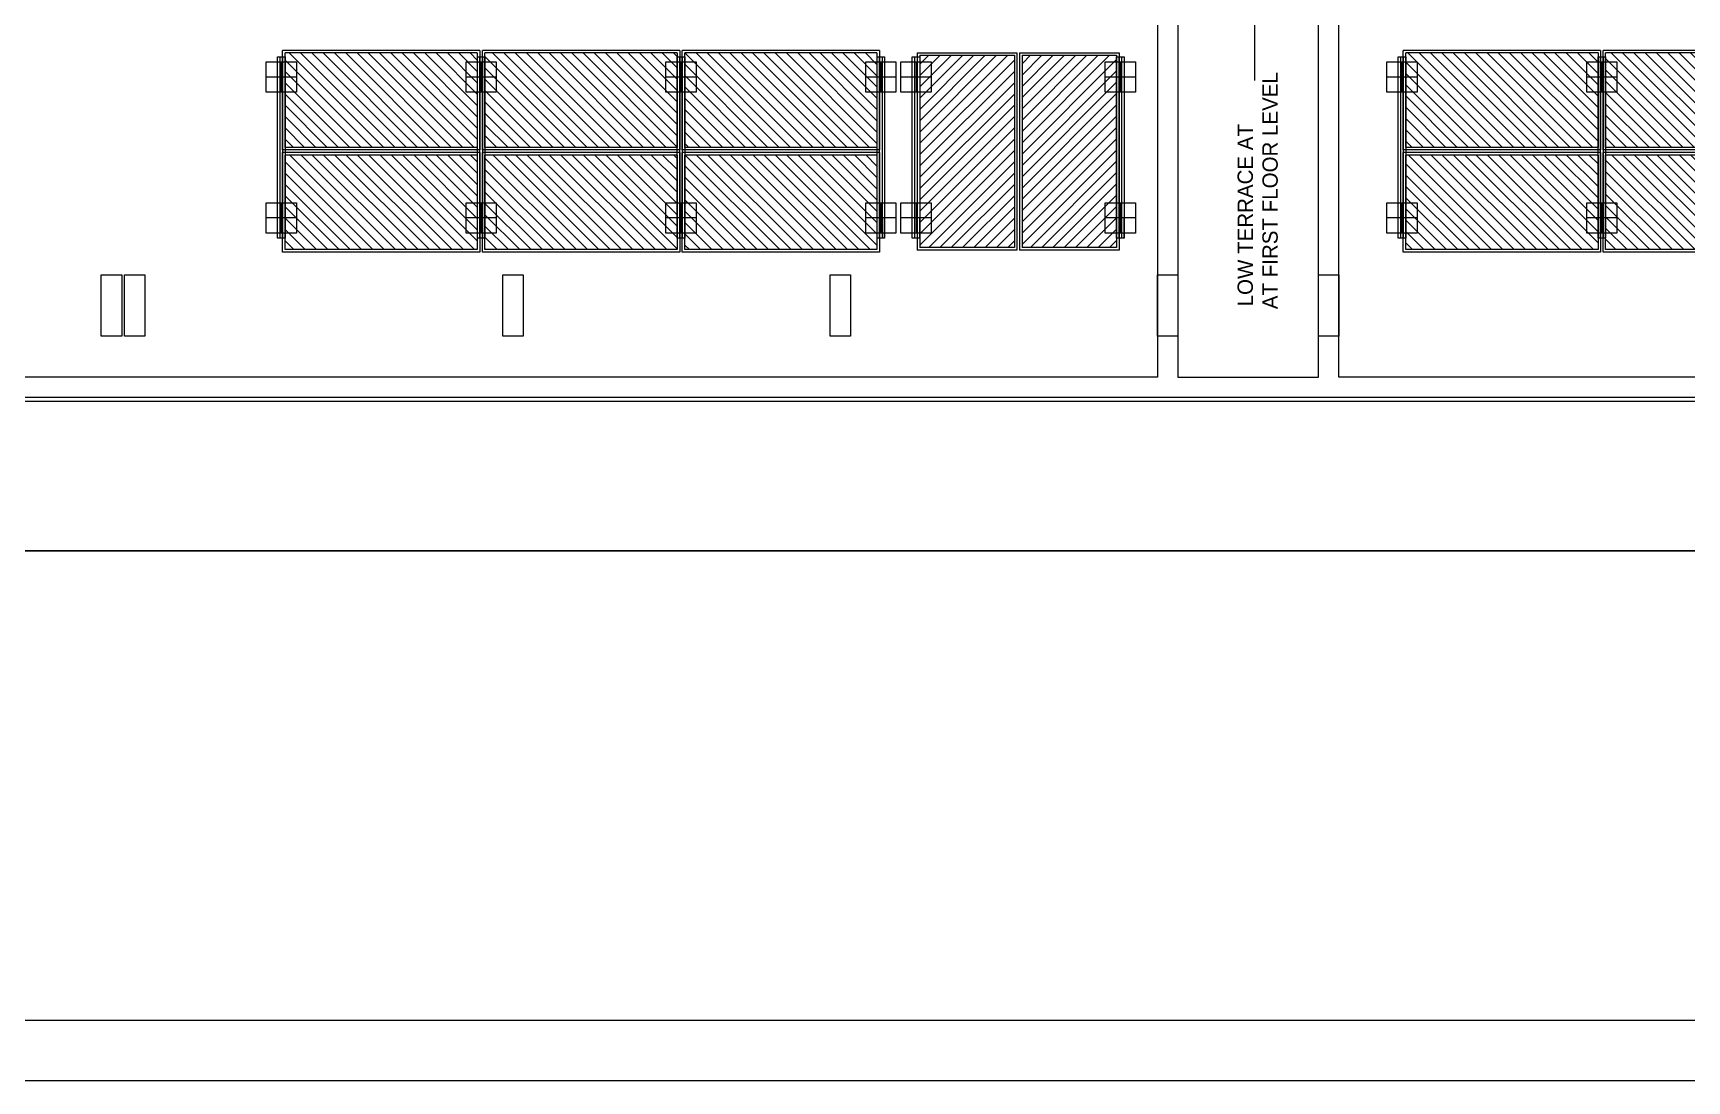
# Model space of a CAD drawing. Header units: inches. Extents: x 13 to 21264, y -72369 to -55.
# Drawn here: x 10907 to 11554, y -72369 to -71959 of the extents above; entities that cross this region are included whole.
import ezdxf

# ---------------------------------------------------------------- set-up
doc = ezdxf.new("R2010")
doc.units = ezdxf.units.IN
doc.header["$LTSCALE"] = 15
doc.header["$MEASUREMENT"] = 0
doc.header["$PDMODE"] = 34
doc.linetypes.add('DOT2', pattern=[0.125, 0, -0.125])
doc.layers.get('0').update_dxf_attribs({"linetype": 'CONTINUOUS', "lineweight": 13})
doc.layers.get('DEFPOINTS').update_dxf_attribs({"linetype": 'CONTINUOUS', "lineweight": 13})
doc.layers.add('1', color=8, linetype='CONTINUOUS')
doc.layers.add('EL-Lighting', color=7, linetype='CONTINUOUS')
for name, color, linetype, lineweight in [('INNER DIM', 30, 'CONTINUOUS', 13), ('parapet wall', 4, 'CONTINUOUS', 13), ('TEXT', 4, 'CONTINUOUS', 13), ('TYPICAL COL ELEVATION', 8, 'CONTINUOUS', 40)]:
    doc.layers.add(name, color=color, linetype=linetype, lineweight=lineweight)
doc.styles.add('rob', font='')
doc.styles.add('RS', font='', dxfattribs={"width": 0.8})
doc.styles.get('rob').set_extended_font_data('Century Gothic')
doc.styles.get('RS').set_extended_font_data('Century Gothic')
doc.dimstyles.new('SECTION DIM', dxfattribs={"dimscale": 0.6, "dimtxt": 9, "dimasz": 2, "dimexe": 0, "dimexo": 0, "dimgap": 1, "dimtad": 1, "dimzin": 3, "dimdsep": 46, "dimlunit": 4, "dimtxsty": 'RS', "dimblk1": 'CUT', "dimblk2": 'CUT', "dimsah": 1, "dimcen": 0, "dimclrd": 251, "dimclre": 21, "dimclrt": 4, "dimadec": 0, "dimazin": 0, "dimtfac": 1, "dimtix": 1, "dimtofl": 0, "dimtmove": 2, "dimatfit": 3, "dimfxl": 0, "dimtolj": 1, "dimtzin": 3, "dimarcsym": 0})

# ---------------------------------------------------------------- blocks, each defined once
blk = doc.blocks.new('CUT')
at = {"layer": 'INNER DIM', "color": 8}
blk.add_line((-1.8, 0), (1.8, 0), dxfattribs=at)
at = {"layer": 'INNER DIM', "color": 9}
blk.add_line((0, 1.8), (0, -1.8), dxfattribs=at)
blk.add_circle((0, 0), 0.9, dxfattribs=at)
blk = doc.blocks.new('*D628')
at = {"layer": 'DEFPOINTS', "color": 0, "transparency": 16777216}
for p in [(9266.5, -72101.64, 0.01), (11817.5, -72131.64), (9266.5, -72161.64)]:
    blk.add_point(p, dxfattribs=at)
at = {"layer": 'INNER DIM', "color": 8, "linetype": 'DOT2', "lineweight": -2, "transparency": 16777216}
for p, q in [((9266.5, -72101.64), (9266.5, -72161.64)), ((11817.5, -72131.64), (11817.5, -72161.64))]:
    blk.add_line(p, q, dxfattribs=at)
at = {"layer": 'INNER DIM', "color": 251, "lineweight": -2, "transparency": 16777216}
blk.add_line((11816, -72161.64), (9268, -72161.64), dxfattribs=at)
at = {"layer": 'INNER DIM', "color": 251, "lineweight": -2, "transparency": 16777216, "xscale": 1.5, "yscale": 1.5, "zscale": 1.5, "rotation": 180}
blk.add_blockref('CUT', (9266.5, -72161.64), dxfattribs=at)
at = {"layer": 'INNER DIM', "color": 251, "lineweight": -2, "transparency": 16777216, "xscale": 1.5, "yscale": 1.5, "zscale": 1.5}
blk.add_blockref('CUT', (11817.5, -72161.64), dxfattribs=at)
at = {"layer": 'INNER DIM', "color": 7, "lineweight": 0, "transparency": 16777216, "insert": (10542, -72156.47), "char_height": 7, "attachment_point": 5, "style": 'RS'}
blk.add_mtext('\\A1;212\'-7"', dxfattribs=at)
blk = doc.blocks.new('Waaree-325 Wp')
at = {"linetype": 'ByBlock', "true_color": 0xf8d731}
h = blk.add_hatch(dxfattribs=at)
h.set_pattern_fill('ANSI31', color=40, scale=25)
h.set_pattern_definition([(45, (-1275.805, 28322.5938), (-2.2097087, 2.2097087), [])])
h.paths.add_polyline_path([(1, 1), (37.96875, 1), (37.96875, 76.171875), (1, 76.171875)])
at = {"color": 40, "linetype": 'ByBlock', "true_color": 0xf8d731}
for p, q in [((0, 77.171875), (0, 0)), ((0, 77.171875), (38.96875, 77.171875)), ((1, 76.171875), (1, 1)), ((1, 76.171875), (37.96875, 76.171875)), ((37.96875, 76.171875), (37.96875, 1)), ((38.96875, 77.171875), (38.96875, 0)), ((38.96875, 0), (0, 0)), ((37.96875, 1), (1, 1))]:
    blk.add_line(p, q, dxfattribs=at)

msp = doc.modelspace()

# ---------------------------------------------------------------- linework, layer by layer
at = {"color": 7, "lineweight": 0, "ltscale": 3}
for points in [[(8961.038, -70195.499), (12726.708, -70195.499), (12726.708, -72368.968), (8961.038, -72368.968)], [(8984.699, -70219.16), (12703.047, -70219.16), (12703.047, -72345.307), (8984.699, -72345.307)]]:
    msp.add_lwpolyline(points, close=True, dxfattribs=at)
at = {"color": 1, "lineweight": 0, "ltscale": 3}
msp.add_lwpolyline([(9275.078, -72094.491), (9275.078, -71345.76), (11396.382, -71345.76), (11396.382, -71008.659), (11139.099, -71008.659), (11139.099, -70939.717), (10986.584, -70939.717), (10986.584, -70580.336), (11804.834, -70580.336), (11804.834, -70936.992), (11605.288, -70936.992), (11605.288, -71006.061), (11605.288, -71340.974), (11635.113, -71340.974), (11635.113, -71313.444), (11820.52, -71313.444), (11820.52, -72103.233), (9274.727, -72103.233), (9274.727, -72093.122), (9274.727, -72090.418), (9275.097, -72090.418)], dxfattribs=at)
at = {"layer": '1', "lineweight": 0, "ltscale": 3}
msp.add_line((11384.436, -71897.636, -0.03), (11384.436, -71977.636, -0.014), dxfattribs=at)
at = {"layer": 'EL-Lighting', "lineweight": 0}
for p, q in [((11003.392, -72039.305, 0), (11003.392, -71968.439, 0)), ((11003.392, -71968.439, 0), (11003.884, -71968.439, 0)), ((11004.376, -71968.439, 0), (11004.376, -72039.305, 0)), ((11005.36, -71968.439, 0), (11005.36, -71976.313, 0)), ((11081.548, -72039.305, 0), (11081.548, -71968.439, 0)), ((11081.548, -71968.439, 0), (11082.04, -71968.439, 0)), ((11081.548, -72039.305, 0), (11081.548, -71968.439, 0)), ((11081.548, -71968.439, 0), (11082.04, -71968.439, 0)), ((11082.532, -71968.439, 0), (11082.532, -72039.305, 0)), ((11082.532, -71968.439, 0), (11082.532, -72039.305, 0)), ((11083.516, -71968.439, 0), (11083.516, -71976.313, 0)), ((11083.516, -71968.439, 0), (11083.516, -71976.313, 0)), ((11159.704, -72039.305, 0), (11159.704, -71968.439, 0)), ((11159.704, -71968.439, 0), (11160.196, -71968.439, 0)), ((11160.688, -71968.439, 0), (11160.688, -72039.305, 0)), ((11161.672, -71968.439, 0), (11161.672, -71976.313, 0)), ((11237.86, -72039.305, 0), (11237.86, -71968.439, 0)), ((11237.86, -71968.439, 0), (11238.352, -71968.439, 0)), ((11238.844, -71968.439, 0), (11238.844, -72039.305, 0)), ((11239.828, -71968.439, 0), (11239.828, -71976.313, 0)), ((11251.636, -72039.305, 0), (11251.636, -71968.439, 0)), ((11251.636, -71968.439, 0), (11252.129, -71968.439, 0)), ((11251.636, -72039.305, 0), (11251.636, -71968.439, 0)), ((11251.636, -71968.439, 0), (11252.129, -71968.439, 0)), ((11252.62, -71968.439, 0), (11252.62, -72039.305, 0)), ((11252.62, -71968.439, 0), (11252.62, -72039.305, 0)), ((11253.604, -71968.439, 0), (11253.604, -71976.313, 0)), ((11253.604, -71968.439, 0), (11253.604, -71976.313, 0)), ((11331.558, -72039.305, 0), (11331.558, -71968.439, 0)), ((11331.558, -71968.439, 0), (11332.05, -71968.439, 0)), ((11332.542, -71968.439, 0), (11332.542, -72039.305, 0)), ((11333.526, -71968.439, 0), (11333.526, -71976.313, 0)), ((11441.692, -72039.305, 0), (11441.692, -71968.439, 0)), ((11441.692, -71968.439, 0), (11442.184, -71968.439, 0)), ((11442.676, -71968.439, 0), (11442.676, -72039.305, 0)), ((11443.66, -71968.439, 0), (11443.66, -71976.313, 0)), ((11519.848, -72039.305, 0), (11519.848, -71968.439, 0)), ((11519.848, -71968.439, 0), (11520.34, -71968.439, 0)), ((11520.832, -71968.439, 0), (11520.832, -72039.305, 0)), ((11521.816, -71968.439, 0), (11521.816, -71976.313, 0)), ((11009.79, -71976.313, 0), (10997.979, -71976.313, 0)), ((11005.36, -71976.313, 0), (11002.408, -71976.313, 0)), ((11003.884, -71970.408, 0), (11003.884, -71982.219, 0)), ((11087.945, -71976.313, 0), (11076.134, -71976.313, 0)), ((11087.945, -71976.313, 0), (11076.134, -71976.313, 0)), ((11083.516, -71976.313, 0), (11080.564, -71976.313, 0)), ((11083.516, -71976.313, 0), (11080.564, -71976.313, 0)), ((11082.04, -71970.408, 0), (11082.04, -71982.219, 0)), ((11082.04, -71970.408, 0), (11082.04, -71982.219, 0)), ((11166.101, -71976.313, 0), (11154.29, -71976.313, 0)), ((11161.672, -71976.313, 0), (11158.72, -71976.313, 0)), ((11160.196, -71970.408, 0), (11160.196, -71982.219, 0)), ((11244.257, -71976.313, 0), (11232.446, -71976.313, 0)), ((11239.828, -71976.313, 0), (11236.876, -71976.313, 0)), ((11238.352, -71970.408, 0), (11238.352, -71982.219, 0)), ((11258.034, -71976.313, 0), (11246.223, -71976.313, 0)), ((11258.034, -71976.313, 0), (11246.223, -71976.313, 0)), ((11253.604, -71976.313, 0), (11250.652, -71976.313, 0)), ((11253.604, -71976.313, 0), (11250.652, -71976.313, 0)), ((11252.129, -71970.408, 0), (11252.129, -71982.219, 0)), ((11252.129, -71970.408, 0), (11252.129, -71982.219, 0)), ((11337.956, -71976.313, 0), (11326.145, -71976.313, 0)), ((11333.526, -71976.313, 0), (11330.574, -71976.313, 0)), ((11332.05, -71970.408, 0), (11332.05, -71982.219, 0)), ((11448.09, -71976.313, 0), (11436.279, -71976.313, 0)), ((11443.66, -71976.313, 0), (11440.708, -71976.313, 0)), ((11442.184, -71970.408, 0), (11442.184, -71982.219, 0)), ((11526.246, -71976.313, 0), (11514.435, -71976.313, 0)), ((11521.816, -71976.313, 0), (11518.864, -71976.313, 0)), ((11520.34, -71970.408, 0), (11520.34, -71982.219, 0)), ((11003.884, -72025.526, 0), (11003.884, -72037.337, 0)), ((11082.04, -72025.526, 0), (11082.04, -72037.337, 0)), ((11082.04, -72025.526, 0), (11082.04, -72037.337, 0)), ((11160.196, -72025.526, 0), (11160.196, -72037.337, 0)), ((11238.352, -72025.526, 0), (11238.352, -72037.337, 0)), ((11252.129, -72025.526, 0), (11252.129, -72037.337, 0)), ((11252.129, -72025.526, 0), (11252.129, -72037.337, 0)), ((11332.05, -72025.526, 0), (11332.05, -72037.337, 0)), ((11442.184, -72025.526, 0), (11442.184, -72037.337, 0)), ((11520.34, -72025.526, 0), (11520.34, -72037.337, 0)), ((11009.79, -72031.431, 0), (10997.979, -72031.431, 0)), ((11005.36, -72031.431, 0), (11002.408, -72031.431, 0)), ((11005.36, -72039.305, 0), (11005.36, -72031.431, 0)), ((11087.945, -72031.431, 0), (11076.134, -72031.431, 0)), ((11087.945, -72031.431, 0), (11076.134, -72031.431, 0)), ((11083.516, -72031.431, 0), (11080.564, -72031.431, 0)), ((11083.516, -72031.431, 0), (11080.564, -72031.431, 0)), ((11083.516, -72039.305, 0), (11083.516, -72031.431, 0)), ((11083.516, -72039.305, 0), (11083.516, -72031.431, 0)), ((11166.101, -72031.431, 0), (11154.29, -72031.431, 0)), ((11161.672, -72031.431, 0), (11158.72, -72031.431, 0)), ((11161.672, -72039.305, 0), (11161.672, -72031.431, 0)), ((11244.257, -72031.431, 0), (11232.446, -72031.431, 0)), ((11239.828, -72031.431, 0), (11236.876, -72031.431, 0)), ((11239.828, -72039.305, 0), (11239.828, -72031.431, 0)), ((11258.034, -72031.431, 0), (11246.223, -72031.431, 0)), ((11258.034, -72031.431, 0), (11246.223, -72031.431, 0)), ((11253.604, -72031.431, 0), (11250.652, -72031.431, 0)), ((11253.604, -72031.431, 0), (11250.652, -72031.431, 0)), ((11253.604, -72039.305, 0), (11253.604, -72031.431, 0)), ((11253.604, -72039.305, 0), (11253.604, -72031.431, 0)), ((11337.956, -72031.431, 0), (11326.145, -72031.431, 0)), ((11333.526, -72031.431, 0), (11330.574, -72031.431, 0)), ((11333.526, -72039.305, 0), (11333.526, -72031.431, 0)), ((11448.09, -72031.431, 0), (11436.279, -72031.431, 0)), ((11443.66, -72031.431, 0), (11440.708, -72031.431, 0)), ((11443.66, -72039.305, 0), (11443.66, -72031.431, 0)), ((11526.246, -72031.431, 0), (11514.435, -72031.431, 0)), ((11521.816, -72031.431, 0), (11518.864, -72031.431, 0)), ((11521.816, -72039.305, 0), (11521.816, -72031.431, 0))]:
    msp.add_line(p, q, dxfattribs=at)
at = {"layer": 'EL-Lighting', "lineweight": 0, "elevation": 0}
for points in [[(11002.408, -71968.439), (11005.36, -71968.439), (11005.36, -72039.305), (11002.408, -72039.305)], [(11080.564, -71968.439), (11083.516, -71968.439), (11083.516, -72039.305), (11080.564, -72039.305)], [(11080.564, -71968.439), (11083.516, -71968.439), (11083.516, -72039.305), (11080.564, -72039.305)], [(11158.72, -71968.439), (11161.672, -71968.439), (11161.672, -72039.305), (11158.72, -72039.305)], [(11236.876, -71968.439), (11239.828, -71968.439), (11239.828, -72039.305), (11236.876, -72039.305)], [(11250.652, -71968.439), (11253.604, -71968.439), (11253.604, -72039.305), (11250.652, -72039.305)], [(11250.652, -71968.439), (11253.604, -71968.439), (11253.604, -72039.305), (11250.652, -72039.305)], [(11330.574, -71968.439), (11333.526, -71968.439), (11333.526, -72039.305), (11330.574, -72039.305)], [(11440.708, -71968.439), (11443.66, -71968.439), (11443.66, -72039.305), (11440.708, -72039.305)], [(11518.864, -71968.439), (11521.816, -71968.439), (11521.816, -72039.305), (11518.864, -72039.305)], [(10997.979, -71970.408), (11009.79, -71970.408), (11009.79, -71982.219), (10997.979, -71982.219)], [(11076.134, -71970.408), (11087.945, -71970.408), (11087.945, -71982.219), (11076.134, -71982.219)], [(11076.134, -71970.408), (11087.945, -71970.408), (11087.945, -71982.219), (11076.134, -71982.219)], [(11154.29, -71970.408), (11166.101, -71970.408), (11166.101, -71982.219), (11154.29, -71982.219)], [(11232.446, -71970.408), (11244.257, -71970.408), (11244.257, -71982.219), (11232.446, -71982.219)], [(11246.223, -71970.408), (11258.034, -71970.408), (11258.034, -71982.219), (11246.223, -71982.219)], [(11246.223, -71970.408), (11258.034, -71970.408), (11258.034, -71982.219), (11246.223, -71982.219)], [(11326.145, -71970.408), (11337.956, -71970.408), (11337.956, -71982.219), (11326.145, -71982.219)], [(11436.279, -71970.408), (11448.09, -71970.408), (11448.09, -71982.219), (11436.279, -71982.219)], [(11514.435, -71970.408), (11526.246, -71970.408), (11526.246, -71982.219), (11514.435, -71982.219)], [(10997.979, -72025.526), (11009.79, -72025.526), (11009.79, -72037.337), (10997.979, -72037.337)], [(11076.134, -72025.526), (11087.945, -72025.526), (11087.945, -72037.337), (11076.134, -72037.337)], [(11076.134, -72025.526), (11087.945, -72025.526), (11087.945, -72037.337), (11076.134, -72037.337)], [(11154.29, -72025.526), (11166.101, -72025.526), (11166.101, -72037.337), (11154.29, -72037.337)], [(11232.446, -72025.526), (11244.257, -72025.526), (11244.257, -72037.337), (11232.446, -72037.337)], [(11246.223, -72025.526), (11258.034, -72025.526), (11258.034, -72037.337), (11246.223, -72037.337)], [(11246.223, -72025.526), (11258.034, -72025.526), (11258.034, -72037.337), (11246.223, -72037.337)], [(11326.145, -72025.526), (11337.956, -72025.526), (11337.956, -72037.337), (11326.145, -72037.337)], [(11436.279, -72025.526), (11448.09, -72025.526), (11448.09, -72037.337), (11436.279, -72037.337)], [(11514.435, -72025.526), (11526.246, -72025.526), (11526.246, -72037.337), (11514.435, -72037.337)]]:
    msp.add_lwpolyline(points, close=True, dxfattribs=at)
at = {"layer": 'parapet wall', "lineweight": 0, "ltscale": 3}
for p, q in [((11354.499, -71897.635, -0.009), (11354.501, -72093.636, -0.009)), ((11409.501, -72093.637, -0.009), (11409.501, -71941.636, -0.009)), ((11417.501, -72093.636, -0.009), (11417.501, -71949.636, -0.009)), ((11745.501, -72093.636, -0.009), (11417.501, -72093.636, -0.009)), ((11817.501, -72101.636, -0.009), (10078.501, -72101.636, -0.009))]:
    msp.add_line(p, q, dxfattribs=at)
at = {"layer": 'parapet wall', "lineweight": 0, "ltscale": 3, "elevation": -0.009}
for points in [[(11346.499, -71897.635), (11346.501, -72093.636), (11278.5, -72093.636), (10141.501, -72093.636), (10141.501, -71949.635), (10217.501, -71949.635), (10217.501, -71853.635), (10165.5, -71853.635), (10165.5, -71853.635), (10165.5, -71853.635), (10165.5, -71853.635)], [(11354.501, -72093.636), (11409.501, -72093.637)]]:
    msp.add_lwpolyline(points, dxfattribs=at)
at = {"layer": 'TYPICAL COL ELEVATION', "lineweight": 0, "ltscale": 3}
for points, elevation in [([(10933.5, -72053.635), (10941.5, -72053.635), (10941.5, -72077.635), (10933.5, -72077.635)], -0.009), ([(10942.5, -72053.635), (10950.5, -72053.635), (10950.5, -72077.635), (10942.5, -72077.635)], -0.009), ([(11090.5, -72053.635), (11098.5, -72053.635), (11098.5, -72077.635), (11090.5, -72077.635)], -0.009), ([(11218.5, -72053.635), (11226.5, -72053.635), (11226.5, -72077.635), (11218.5, -72077.635)], -0.009), ([(11346.5, -72053.635), (11354.5, -72053.635), (11354.5, -72077.635), (11346.5, -72077.635)], -0.032), ([(11409.5, -72053.635), (11417.5, -72053.635), (11417.5, -72077.635), (11409.5, -72077.635)], -0.009)]:
    msp.add_lwpolyline(points, close=True, dxfattribs=dict(at, elevation=elevation))

# ---------------------------------------------------------------- block references
at = {"linetype": 'ByBlock', "lineweight": 0, "rotation": 270}
for p in [(11004.376, -71965.86, 0), (11082.532, -71965.86, 0), (11160.688, -71965.86, 0), (11442.676, -71965.86, 0), (11520.832, -71965.86, 0), (11004.376, -72005.829, 0), (11082.532, -72005.829, 0), (11160.688, -72005.829, 0), (11442.676, -72005.829, 0), (11520.832, -72005.829, 0)]:
    msp.add_blockref('Waaree-325 Wp', p, dxfattribs=at)
at = {"linetype": 'ByBlock', "lineweight": 0}
for p in [(11252.62, -72043.962, 0), (11292.589, -72043.962, 0)]:
    msp.add_blockref('Waaree-325 Wp', p, dxfattribs=at)

# ---------------------------------------------------------------- texts
at = {"layer": 'TEXT', "lineweight": 0, "style": 'rob'}
for s, p in [('AT FIRST FLOOR LEVEL', (11393.581, -72067.104, -0.009)), ('LOW TERRACE AT ', (11383.87, -72065.99, -0.009))]:
    msp.add_text(s, height=6, rotation=90, dxfattribs=at).set_placement(p)

# ---------------------------------------------------------------- dimensions: what is measured, and where the dimension line sits
at = {"layer": 'INNER DIM', "lineweight": 0}
dim = msp.add_linear_dim(base=(9266.501, -72161.636, -0.009), p1=(11817.5, -72131.636, -0.009), p2=(9266.501, -72101.636, 0.004), dimstyle='SECTION DIM', override={"dimscale": 1, "dimtxt": 7, "dimasz": 1.5, "dimclre": 8, "dimclrt": 7, "dimfxl": 2}, dxfattribs=at)
dim.commit()
dim.dimension.update_dxf_attribs({"geometry": '*D628', "text_midpoint": (10542.001, -72156.47, -0.009)})

doc.saveas('drawing.dxf')
